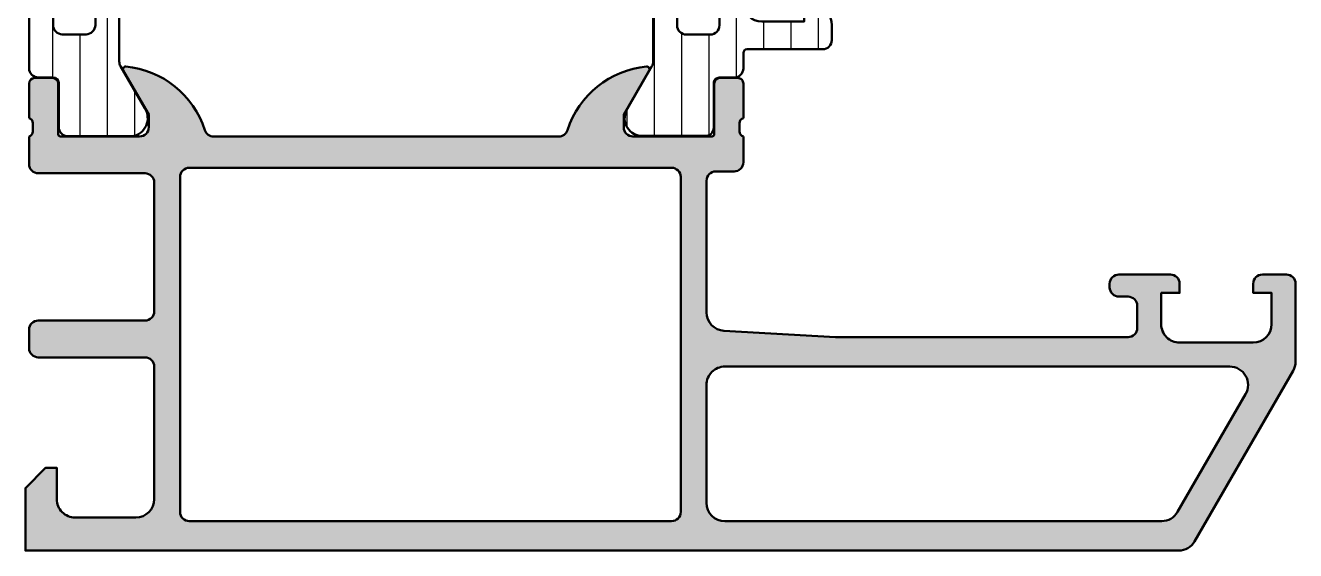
# Model space of a CAD drawing. Extents: x 0 to 69, y 0 to 85.
# Drawn here: x 0 to 69, y 0 to 28.5 of the extents above; entities that cross this region are included whole.
import ezdxf

# ---------------------------------------------------------------- set-up
doc = ezdxf.new("R2010")
doc.units = 0
for name, color, linetype, lineweight in [('0S-Alu contour', 7, 'Continuous', 50), ('0S-Alu hatch', 252, 'Continuous', 25), ('0S-Plastic contour', 254, 'Continuous', 50), ('0S-Plastic hatch', 253, 'Continuous', 25)]:
    doc.layers.add(name, color=color, linetype=linetype, lineweight=lineweight)
pattern_1 = [(90, (0, 0), (-1.4859, 0), [])]

# ---------------------------------------------------------------- blocks, each defined once
blk = doc.blocks.new('356490__A5796E87_65F8_42C6_AF98_974C2AA80A75_')
at = {"layer": '0S-Alu hatch'}
h = blk.add_hatch(color=256, dxfattribs=at)
edge = h.paths.add_edge_path()
edge.add_line((0.6999849622084185, 20.50013130320044), (6.499999865729179, 20.49999952316285))
edge.add_ellipse((6.499999865729173, 19.99999952316282), major_axis=(-0.5000000000000214, 0), ratio=1, start_angle=180, end_angle=269.99999999999926, ccw=False)
edge.add_line((6.999999865729193, 19.99999952316283), (6.999999865729172, 13.00001219787403))
edge.add_ellipse((6.499999865729087, 13.00001219787397), major_axis=(-0.5000000000000853, 0), ratio=1, start_angle=90.00000000000648, end_angle=180, ccw=False)
edge.add_line((6.499999865729144, 12.50001219787388), (0.6999961060548401, 12.50001219787389))
edge.add_arc((0.6999991807261666, 12.00000915300512), 0.5000030448782185, 90.0003523292352, 179.9996510864112)
edge.add_line((0.1999961358572193, 12.00001219786912), (0.1999961358572477, 10.99999952697555))
edge.add_arc((0.6999991807262518, 11.00000257184427), 0.5000030448782818, 180.0003489156779, 269.9996476707615)
edge.add_line((0.6999961060548969, 10.49999952697544), (6.499999916079168, 10.49999952697555))
edge.add_ellipse((6.500003555435763, 10.00000316633222), major_axis=(-0.4999963606565713, 0), ratio=1, start_angle=179.9995829571355, end_angle=270.00041704258155, ccw=False)
edge.add_line((6.99999991607909, 9.999999526973165), (6.999999916079119, 2.800003055570489))
edge.add_ellipse((5.999980092931274, 2.800022878718231), major_axis=(-1.000019823344319, 0), ratio=1, start_angle=90.00113576019368, end_angle=179.9988642393878, ccw=False)
edge.add_line((5.999999916079119, 1.800003055570385), (2.700012123110383, 1.800003055570272))
edge.add_ellipse((2.699981107679416, 2.799971920933705), major_axis=(-0.9999688658444273, 0), ratio=1, start_angle=-0.0017839387354001701, end_angle=90.00177710862317, ccw=False)
edge.add_line((1.700012242319687, 2.800003055568896), (1.700012242319687, 4.500000003812487))
edge.add_line((1.700012242319687, 4.500000003812487), (1.100006138804062, 4.500000003812714))
edge.add_line((1.100006138804062, 4.500000003812714), (0, 3.400001529691381))
edge.add_line((0, 3.400001529691381), (0, 0))
edge.add_line((0, 0), (62.64914939371593, 2.274e-13))
edge.add_arc((62.64914939371593, 1.000000000000222), 0.9999999999999946, 270, 329.9999999999999)
edge.add_line((63.51517479750037, 0.5000000000002239), (68.86602760830593, 9.767948932138262))
edge.add_arc((68.00000220452146, 10.26794893213827), 1.000000000000014, 329.9999999999997, 360.0000316702843)
edge.add_line((69.00000220452134, 10.26794948488901), (68.9999998657292, 14.50000000000011))
edge.add_arc((68.49994991451332, 14.49995004878412), 0.500049953710744, 0.0057234159238532, 89.99427658410028)
edge.add_line((68.4999998657292, 14.99999999999999), (67.1999510376042, 15))
edge.add_arc((67.20000098882012, 14.49995004878407), 0.5000499537108027, 90.00572341590625, 179.9942765840761)
edge.add_line((66.6999510376042, 14.50000000000015), (66.6999510376042, 14))
edge.add_line((66.6999510376042, 14), (67.6999510376042, 14.00000000000011))
edge.add_line((67.6999510376042, 14.00000000000011), (67.70001016541181, 12.30000305175792))
edge.add_ellipse((66.69996698691217, 12.30004623025746), major_axis=(-1.000043179431789, 0), ratio=1, start_angle=90.00247383897602, end_angle=179.9975261609891, ccw=False)
edge.add_line((66.7000101654118, 11.30000305175781), (62.69997964783346, 11.30000305175781))
edge.add_ellipse((62.699962915704, 12.29995580302629), major_axis=(-0.9999527514084658, 0), ratio=1, start_angle=-0.0027072808267121218, end_angle=90.00095872569841, ccw=False)
edge.add_line((61.70001016541181, 12.30000305175793), (61.70001016541181, 14))
edge.add_line((61.70001016541181, 14), (62.70001016541181, 14))
edge.add_line((62.70001016541181, 14), (62.70001016541181, 14.49999999999988))
edge.add_arc((62.19996142963781, 14.499951264226), 0.500048738148942, 0.0055841639549441, 89.99441583599162)
edge.add_line((62.20001016541181, 15), (59.39999185486493, 15))
edge.add_arc((59.39997805488023, 14.50001379998469), 0.499986200205745, 89.99841859459237, 180.0015814054484)
edge.add_line((58.89999185486494, 14.49999999999964), (58.89999185486493, 14.30000305175781))
edge.add_arc((59.3999789732887, 14.29999017018158), 0.4999871185897124, 179.9985238419079, 270.0014761579325)
edge.add_line((59.39999185486493, 13.80000305175781), (59.89999185486492, 13.80000305175781))
edge.add_ellipse((59.89998911399723, 13.30000031089011), major_axis=(-0.5000027408752105, 0), ratio=1, start_angle=180.0003140784808, end_angle=269.9996859214197, ccw=False)
edge.add_line((60.39999185486493, 13.30000305175693), (60.39999185486493, 12.09999847412098))
edge.add_ellipse((59.8999954942216, 12.09999483476443), major_axis=(-0.4999963606565819, 0), ratio=1, start_angle=89.99958295741061, end_angle=180.0004170428646, ccw=False)
edge.add_line((59.89999185486493, 11.59999847412109), (43.99999795837966, 11.59999847412109))
edge.add_line((43.99999795837966, 11.59999847412109), (37.94296251221358, 11.94611358642578))
edge.add_ellipse((37.99999053731664, 12.94447682080079), major_axis=(-0.999990671655933, 0), ratio=1, start_angle=-0.0006706298242988851, end_angle=86.7307306479899, ccw=False)
edge.add_line((36.9999998657292, 12.9444885253901), (36.99999986572919, 20.09999799728394))
edge.add_ellipse((37.4999998657292, 20.09999799728394), major_axis=(-0.5, 0), ratio=1, start_angle=270, end_angle=360, ccw=False)
edge.add_line((37.4999998657292, 20.59999799728394), (38.4999998657292, 20.59999799728394))
edge.add_arc((38.4999998657292, 21.09999799728393), 0.4999999999999894, 270, 360)
edge.add_line((38.99999986572918, 21.09999799728393), (38.9999998657292, 22.50012490522081))
edge.add_ellipse((39.07883631227225, 22.76764549721393), major_axis=(-0.2788950563274384, 0), ratio=1, start_angle=-1.16458937409908, end_angle=73.58012358050507, ccw=False)
edge.add_line((38.7999988657292, 22.77331390521231), (38.79999886572919, 23.22690790521231))
edge.add_ellipse((39.07886696137237, 23.23256856468935), major_axis=(-0.2789255417371644, 0), ratio=1, start_angle=-73.57540544464439, end_angle=1.162870072882697, ccw=False)
edge.add_line((38.9999998657292, 23.50011190521231), (38.9999998657292, 25.38012290522083))
edge.add_arc((38.6999998657292, 25.38012290522082), 0.3000000000000043, 0, 90.00000000000136)
edge.add_line((38.69999986572919, 25.68012290522082), (37.72002554668642, 25.68012290522082))
edge.add_arc((37.72002554668642, 25.38012290522082), 0.2999999999999936, 90, 180)
edge.add_line((37.42002554668642, 25.38012290522082), (37.42002554668641, 22.62012490522084))
edge.add_ellipse((37.30002554668641, 22.62012490522082), major_axis=(-0.1200000000000045, 0), ratio=1, start_angle=89.9999999999967, end_angle=180, ccw=False)
edge.add_line((37.3000255466864, 22.50012490522082), (33.00004854625478, 22.5000049503731))
edge.add_ellipse((33.00004854625477, 23.0000049503731), major_axis=(-0.5000000000000036, 0), ratio=1, start_angle=0, end_angle=90.0000000000008, ccw=False)
edge.add_line((32.50004854625478, 23.0000049503731), (32.50004854625478, 23.70000495037309))
edge.add_line((32.50004854625478, 23.70000495037309), (33.88154400387716, 26.09282527340067))
edge.add_arc((33.76192876160651, 26.1618851657248), 0.1381197846482939, 330.0000000000026, 457.7024374940992)
edge.add_arc((34.20954714959032, 21.32053393092116), 4.999999999999584, 95.34922800961915, 162.2216930422853)
edge.add_ellipse((28.97236959178411, 22.99982068339402), major_axis=(-0.4998211579127223, 0), ratio=1, start_angle=89.99918598599851, end_angle=162.221693042292, ccw=False)
edge.add_line((28.97236249071272, 22.49999952553174), (10.22784132166344, 22.49987529015582))
edge.add_ellipse((10.22783421805114, 22.9998752901057), major_axis=(-0.5000000000003326, 0), ratio=1, start_angle=17.778306957716723, end_angle=90.00081401400791, ccw=False)
edge.add_arc((4.99048635874945, 21.32053393092107), 4.999999999999669, 17.778306957714, 84.65077199038053)
edge.add_arc((5.438104746733316, 26.16188516572479), 0.1381197846482956, 82.29756250590712, 209.9999999999984)
edge.add_line((5.318489504462654, 26.09282527340064), (6.699984962085046, 23.70000495037309))
edge.add_line((6.699984962085046, 23.70000495037309), (6.699984962085054, 23.00000495037308))
edge.add_ellipse((6.199984962085074, 23.00000495037308), major_axis=(-0.4999999999999796, 0), ratio=1, start_angle=90.00000000000091, end_angle=180, ccw=False)
edge.add_line((6.199984962085082, 22.5000049503731), (1.899956236269076, 22.50000079128429))
edge.add_ellipse((1.899956236269092, 22.62000079128428), major_axis=(-0.1199999999999939, 0), ratio=1, start_angle=0, end_angle=89.99999999999233, ccw=False)
edge.add_line((1.7799562362691, 22.62000079128428), (1.779956236269086, 25.37999879128428))
edge.add_arc((1.479956236269089, 25.37999879128428), 0.3000000000000007, 0, 90)
edge.add_line((1.479956236269089, 25.67999879128428), (0.499981917226279, 25.67999879128429))
edge.add_arc((0.499981917226279, 25.37999879128428), 0.2999999999999971, 90, 180)
edge.add_line((0.1999819172262818, 25.37999879128428), (0.199981917226296, 23.49998779127576))
edge.add_ellipse((0.1211148215831238, 23.23244445075284), major_axis=(-0.2789255417371384, 0), ratio=1, start_angle=178.8371299271098, end_angle=253.5754054446437, ccw=False)
edge.add_line((0.3999829172262821, 23.22678379127576), (0.3999829172263105, 22.7731897912758))
edge.add_ellipse((0.1211497157652241, 22.76752146957452), major_axis=(-0.2788908103684093, 0), ratio=1, start_angle=106.4198764194899, end_angle=181.1645893740945, ccw=False)
edge.add_line((0.1999849620850398, 22.5000049503731), (0.1999849620849971, 21.00013130332392))
edge.add_arc((0.6999849622084469, 21.00013130332388), 0.5000000001234426, 180, 269.9999999999968)
edge = h.paths.add_edge_path()
edge.add_ellipse((8.900005194696512, 20.29999768754676), major_axis=(-0.499997127376445, 0), ratio=1, start_angle=-90.00032918124731, end_angle=0.0003291815056059022, ccw=False)
edge.add_line((8.900008067328306, 20.79999481491495), (35.10000596924481, 20.79999481491495))
edge.add_ellipse((35.10000884187662, 20.29999768754676), major_axis=(-0.4999971273764486, 0), ratio=1, start_angle=179.9996708184945, end_angle=270.0003291812489, ccw=False)
edge.add_line((35.60000596924482, 20.2999948149127), (35.60000596924482, 2.100000000002285))
edge.add_ellipse((35.10000884187661, 2.099997127368233), major_axis=(-0.4999971273764632, 0), ratio=1, start_angle=89.99967081875269, end_angle=180.0003291815056, ccw=False)
edge.add_line((35.10000596924481, 1.600000000000022), (8.900008067328306, 1.60000000000002))
edge.add_ellipse((8.900005194696519, 2.099997127368223), major_axis=(-0.4999971273764557, 0), ratio=1, start_angle=-0.0003291815056059022, end_angle=90.00032918124651, ccw=False)
edge.add_line((8.400008067328315, 2.100000000002274), (8.400008067328319, 20.29999481491271))
edge = h.paths.add_edge_path()
edge.add_ellipse((37.99948565056809, 9.00051421134851), major_axis=(-0.9994859171155148, 0), ratio=1, start_angle=-90.02947751367822, end_angle=0.02947751368117224, ccw=False)
edge.add_line((37.99999986572919, 9.999999996187398), (65.42043068362476, 9.999999996187398))
edge.add_ellipse((65.42043068362474, 8.999999996187398), major_axis=(-1.000000000000002, 0), ratio=1, start_angle=150.0000000000004, end_angle=269.9999999999992, ccw=False)
edge.add_line((66.28645608740919, 8.499999996187398), (62.59141436679696, 2.100000000000219))
edge.add_ellipse((61.72538896301253, 2.600000000000218), major_axis=(-0.9999999999999964, 0), ratio=1, start_angle=90, end_angle=150, ccw=False)
edge.add_line((61.72538896301253, 1.600000000000221), (37.99999986572919, 1.600000000000108))
edge.add_ellipse((37.99999986572919, 2.600000000000101), major_axis=(-0.9999999999999928, 0), ratio=1, start_angle=0, end_angle=90, ccw=False)
edge.add_line((36.99999986572919, 2.600000000000101), (36.99999986572919, 8.999999996187348))
at = {"layer": '0S-Alu contour', "color": 7}
for points in [[(1.479956236269089, 25.67999879128428), (0.499981917226279, 25.67999879128429)], [(5.318489504462654, 26.09282527340064), (6.699984962085046, 23.70000495037309), (6.699984962085054, 23.00000495037308)], [(32.50004854625478, 23.0000049503731), (32.50004854625478, 23.70000495037309), (33.88154400387716, 26.09282527340067)], [(38.69999986572919, 25.68012290522082), (37.72002554668642, 25.68012290522082)], [(0.1999819172262818, 25.37999879128428), (0.199981917226296, 23.49998779127576)], [(1.7799562362691, 22.62000079128428), (1.779956236269086, 25.37999879128428)], [(37.42002554668642, 25.38012290522082), (37.42002554668641, 22.62012490522084)], [(38.9999998657292, 23.50011190521231), (38.9999998657292, 25.38012290522083)], [(0.3999829172262821, 23.22678379127576), (0.3999829172263105, 22.7731897912758)], [(38.7999988657292, 22.77331390521231), (38.79999886572919, 23.22690790521231)], [(0.1999849620850398, 22.5000049503731), (0.1999849620849971, 21.00013130332392)], [(6.199984962085082, 22.5000049503731), (1.899956236269076, 22.50000079128429)], [(28.97236249071272, 22.49999952553174), (10.22784132166344, 22.49987529015582)], [(37.3000255466864, 22.50012490522082), (33.00004854625478, 22.5000049503731)], [(38.99999986572918, 21.09999799728393), (38.9999998657292, 22.50012490522081)], [(8.900008067328306, 20.79999481491495), (35.10000596924481, 20.79999481491495)], [(0.6999849622084185, 20.50013130320044), (6.499999865729179, 20.49999952316285)], [(8.400008067328315, 2.100000000002274), (8.400008067328319, 20.29999481491271)], [(35.60000596924482, 20.2999948149127), (35.60000596924482, 2.100000000002285)], [(36.9999998657292, 12.9444885253901), (36.99999986572919, 20.09999799728394)], [(37.4999998657292, 20.59999799728394), (38.4999998657292, 20.59999799728394)], [(6.999999865729193, 19.99999952316283), (6.999999865729172, 13.00001219787403)], [(58.89999185486494, 14.49999999999964), (58.89999185486493, 14.30000305175781)], [(62.20001016541181, 15), (59.39999185486493, 15)], [(61.70001016541181, 12.30000305175793), (61.70001016541181, 14), (62.70001016541181, 14), (62.70001016541181, 14.49999999999988)], [(66.6999510376042, 14.50000000000015), (66.6999510376042, 14), (67.6999510376042, 14.00000000000011), (67.70001016541181, 12.30000305175792)], [(68.4999998657292, 14.99999999999999), (67.1999510376042, 15)], [(69.00000220452134, 10.26794948488901), (68.9999998657292, 14.50000000000011)], [(59.39999185486493, 13.80000305175781), (59.89999185486492, 13.80000305175781)], [(60.39999185486493, 13.30000305175693), (60.39999185486493, 12.09999847412098)], [(6.499999865729144, 12.50001219787388), (0.6999961060548401, 12.50001219787389)], [(0.1999961358572193, 12.00001219786912), (0.1999961358572477, 10.99999952697555)], [(59.89999185486493, 11.59999847412109), (43.99999795837966, 11.59999847412109), (37.94296251221358, 11.94611358642578)], [(66.7000101654118, 11.30000305175781), (62.69997964783346, 11.30000305175781)], [(0.6999961060548969, 10.49999952697544), (6.499999916079168, 10.49999952697555)], [(6.99999991607909, 9.999999526973165), (6.999999916079119, 2.800003055570489)], [(37.99999986572919, 9.999999996187398), (65.42043068362476, 9.999999996187398)], [(63.51517479750037, 0.5000000000002239), (68.86602760830593, 9.767948932138262)], [(36.99999986572919, 2.600000000000101), (36.99999986572919, 8.999999996187348)], [(66.28645608740919, 8.499999996187398), (62.59141436679696, 2.100000000000219)], [(1.700012242319687, 2.800003055568896), (1.700012242319687, 4.500000003812487), (1.100006138804062, 4.500000003812714), (0, 3.400001529691381), (0, 0), (62.64914939371593, 2.274e-13)], [(5.999999916079119, 1.800003055570385), (2.700012123110383, 1.800003055570272)], [(35.10000596924481, 1.600000000000022), (8.900008067328306, 1.60000000000002)], [(61.72538896301253, 1.600000000000221), (37.99999986572919, 1.600000000000108)]]:
    blk.add_lwpolyline(points, dxfattribs=at)
for centre, radius, start, end in [((5.438104746733316, 26.16188516572479), 0.1381197846482956, 82.29756250590712, 209.9999999999984), ((4.99048635874945, 21.32053393092107), 4.999999999999669, 17.778306957714, 84.65077199038053), ((34.20954714959032, 21.32053393092116), 4.999999999999584, 95.34922800961915, 162.2216930422853), ((33.76192876160651, 26.1618851657248), 0.1381197846482939, 330.0000000000026, 97.7024374940993), ((0.499981917226279, 25.37999879128428), 0.2999999999999971, 90, 180), ((1.479956236269089, 25.37999879128428), 0.3000000000000007, 0, 90), ((37.72002554668642, 25.38012290522082), 0.2999999999999936, 90, 180), ((38.6999998657292, 25.38012290522082), 0.3000000000000043, 0, 90.00000000000136), ((0.6999849622084469, 21.00013130332388), 0.5000000001234426, 180, 269.9999999999968), ((38.4999998657292, 21.09999799728393), 0.4999999999999894, 270, 0), ((59.39997805488023, 14.50001379998469), 0.499986200205745, 89.99841859459237, 180.0015814054484), ((62.19996142963781, 14.499951264226), 0.500048738148942, 0.0055841639549441, 89.99441583599162), ((67.20000098882012, 14.49995004878407), 0.5000499537108027, 90.00572341590625, 179.9942765840761), ((68.49994991451332, 14.49995004878412), 0.500049953710744, 0.0057234159238532, 89.99427658410028), ((59.3999789732887, 14.29999017018158), 0.4999871185897124, 179.9985238419079, 270.0014761579325), ((0.6999991807261666, 12.00000915300512), 0.5000030448782185, 90.0003523292352, 179.9996510864112), ((0.6999991807262518, 11.00000257184427), 0.5000030448782818, 180.0003489156779, 269.9996476707615), ((68.00000220452146, 10.26794893213827), 1.000000000000014, 329.9999999999997, 3.16702843074e-05), ((62.64914939371593, 1.000000000000222), 0.9999999999999946, 270, 329.9999999999999)]:
    blk.add_arc(centre, radius, start, end, dxfattribs=at)
at = {"layer": '0S-Alu contour', "color": 7, "extrusion": (0, 0, -1)}
for centre, radius, start, end in [((-0.1211148215831238, 23.23244445075284), 0.2789255417371384, 106.4245945553563, 181.1628700728903), ((-39.07886696137237, 23.23256856468935), 0.2789255417371644, 358.8371299271173, 73.57540544464437), ((-0.1211497157652241, 22.76752146957452), 0.2788908103684093, 178.8354106259055, 253.5801235805101), ((-6.199984962085074, 23.00000495037308), 0.4999999999999796, 180, 269.9999999999991), ((-10.22783421805114, 22.9998752901057), 0.5000000000003326, 269.9991859859921, 342.2216930422833), ((-28.97236959178411, 22.99982068339402), 0.4998211579127224, 197.7783069577081, 270.0008140140016), ((-33.00004854625477, 23.0000049503731), 0.5000000000000036, 269.9999999999992, 0), ((-39.07883631227225, 22.76764549721393), 0.2788950563274384, 286.4198764194949, 1.164589374099114), ((-1.899956236269092, 22.62000079128428), 0.1199999999999939, 270.0000000000077, 0), ((-37.30002554668641, 22.62012490522082), 0.1200000000000045, 180, 270.0000000000033), ((-8.900005194696512, 20.29999768754676), 0.499997127376445, 359.9996708184944, 90.0003291812473), ((-35.10000884187662, 20.29999768754676), 0.4999971273764486, 89.99967081875108, 180.0003291815056), ((-6.499999865729173, 19.99999952316282), 0.5000000000000214, 90.00000000000072, 180), ((-37.4999998657292, 20.09999799728394), 0.5, 0, 90), ((-59.89998911399723, 13.30000031089011), 0.5000027408752105, 90.00031407858029, 179.9996859215192), ((-6.499999865729087, 13.00001219787397), 0.5000000000000853, 180, 269.9999999999935), ((-37.99999053731664, 12.94447682080079), 0.9999906716559332, 273.2692693520101, 0.000670629824406), ((-59.8999954942216, 12.09999483476443), 0.4999963606565819, 179.9995829571354, 270.0004170425894), ((-62.699962915704, 12.29995580302629), 0.9999527514084658, 269.9990412743016, 0.0027072808266599), ((-66.69996698691217, 12.30004623025746), 1.000043179431789, 180.002473839011, 269.997526161024), ((-6.500003555435763, 10.00000316633222), 0.4999963606565713, 89.99958295741844, 180.0004170428646), ((-37.99948565056809, 9.00051421134851), 0.9994859171155148, 359.9705224863188, 90.02947751367832), ((-65.42043068362474, 8.999999996187398), 1.000000000000002, 90.00000000000081, 209.9999999999996), ((-2.699981107679416, 2.799971920933705), 0.9999688658444273, 269.9982228913768, 0.0017839387354142), ((-5.999980092931274, 2.800022878718231), 1.000019823344319, 180.0011357606123, 269.9988642398063), ((-8.900005194696519, 2.099997127368223), 0.4999971273764557, 269.9996708187535, 0.0003291815055843), ((-35.10000884187661, 2.099997127368233), 0.4999971273764632, 179.9996708184944, 270.0003291812473), ((-37.99999986572919, 2.600000000000101), 0.9999999999999928, 270, 0), ((-61.72538896301253, 2.600000000000218), 0.9999999999999964, 210, 270)]:
    blk.add_arc(centre, radius, start, end, dxfattribs=at)
blk = doc.blocks.new('284037__24F5A1D6_8174_45A6_9CFF_9E53CBB742D5___434CB0BC_C816_498B_9BA3_86CCC4094398_')
at = {"layer": '0S-Plastic hatch'}
h = blk.add_hatch(dxfattribs=at)
h.set_pattern_fill('ANSI31', color=256, scale=0.4680000000000001, angle=45, style=0)
h.set_pattern_definition(pattern_1)
edge = h.paths.add_edge_path()
edge.add_line((38.9999998657292, 61.28262339778483), (39.00002278728719, 35.44125658823265))
edge.add_arc((39.20416165290923, 35.44537538707201), 0.2041804127758795, 181.1558689438178, 269.5149389342805)
edge.add_line((39.20243310001396, 35.24120229122875), (43.30243310000223, 35.24120229122875))
edge.add_ellipse((43.30243310000223, 34.7412022912288), major_axis=(-0.4999999999999574, 0), ratio=1, start_angle=180, end_angle=269.9999999999992, ccw=False)
edge.add_line((43.80243310000219, 34.74120229122881), (43.80243310000218, 33.91045306784114))
edge.add_ellipse((42.80243310000211, 33.91045306784118), major_axis=(-1.000000000000071, 0), ratio=1, start_angle=105.00000000108241, end_angle=180, ccw=False)
edge.add_line((43.0612521451229, 32.94452724155693), (42.30243310000224, 32.74120229122875))
edge.add_line((42.30243310000224, 32.74120229122875), (42.30243310000225, 33.74120229122875))
edge.add_line((42.30243310000225, 33.74120229122875), (40.00243310001383, 33.74120229122875))
edge.add_arc((40.00414213385491, 32.73707631855116), 1.004127427074073, 90.09751797508503, 179.770140321516)
edge.add_line((39.0000227872872, 32.74110467439828), (39.0000227872872, 29.74122632025462))
edge.add_arc((40.0041423457351, 29.74532877543039), 1.004127938958019, 180.2340877213157, 269.9024699846797)
edge.add_line((40.0024331000139, 28.74120229122875), (42.30243310000224, 28.74120229122875))
edge.add_line((42.30243310000224, 28.74120229122875), (42.30243310000235, 29.74120229122869))
edge.add_line((42.30243310000235, 29.74120229122869), (43.06125214512292, 29.53787734087045))
edge.add_ellipse((42.8024331000023, 28.57195151458677), major_axis=(-0.9999999999994791, 0), ratio=1, start_angle=180, end_angle=254.9999999989186, ccw=False)
edge.add_line((43.80243310000178, 28.57195151458678), (43.80243310000224, 27.74120229122875))
edge.add_ellipse((43.30243310000223, 27.74120229122876), major_axis=(-0.5000000000000071, 0), ratio=1, start_angle=90.0000000000008, end_angle=180, ccw=False)
edge.add_line((43.30243310000223, 27.24120229122875), (39.20243310001387, 27.24120229122875))
edge.add_arc((39.20243310001388, 27.04120229122876), 0.1999999999999869, 90.00000000000205, 180)
edge.add_line((39.00243310001389, 27.04120229122876), (39.00111255502395, 26.20013004610088))
edge.add_ellipse((38.50111523435816, 26.20010925689818), major_axis=(-0.4999973210979774, 0), ratio=1, start_angle=90.00176831586089, end_angle=180.0023822800019, ccw=False)
edge.add_line((38.50113066574247, 25.70011193603833), (37.69079933292757, 25.70008330962012))
edge.add_arc((37.69081019916189, 25.40008330981692), 0.2999999999999955, 90.00207529788617, 180.0020752978985)
edge.add_line((37.39081019935869, 25.40007244358254), (37.39122907957148, 23.0000740742441))
edge.add_ellipse((36.9439613230269, 22.97821498089799), major_axis=(-0.4478015922329131, 0), ratio=1, start_angle=83.23978063594592, end_angle=182.7979617267297, ccw=False)
edge.add_line((36.89124857317623, 22.53352673953163), (33.41470707737038, 22.53150295252448))
edge.add_ellipse((33.5188338202477, 23.49248077827761), major_axis=(-0.9666026899256308, 0), ratio=1, start_angle=-33.8114684481896, end_angle=83.81584338448948, ccw=False)
edge.add_line((32.71570964362581, 24.03035838247479), (34.03409664141286, 26.31406298372989))
edge.add_arc((33.6010748697722, 26.56404727380666), 0.5000000000000067, 330.0020786985388, 360.0020153930485)
edge.add_line((34.10107486946288, 26.56406486142886), (34.0999885570318, 60.91833361702788))
edge.add_arc((33.59998855737895, 60.91831498386867), 0.5000000000000502, 0.0021352027151592, 30.00207189722995)
edge.add_line((34.03299221863099, 61.16833064206307), (32.71443978917459, 63.45193973131245))
edge.add_ellipse((33.55567285539484, 63.99260512706297), major_axis=(-0.9999960709244856, 0), ratio=1, start_angle=-81.81631665021428, end_angle=32.729091397726506, ccw=False)
edge.add_line((33.41332635451306, 64.98241804653368), (36.88986785031889, 64.98254469399777))
edge.add_ellipse((36.88988860018879, 64.48254871698273), major_axis=(-0.4999959774455932, 0), ratio=1, start_angle=180.0017728167249, end_angle=270.00237777907205, ccw=False)
edge.add_line((37.38988457739504, 64.4825641876027), (37.38963955681422, 62.08256579421702))
edge.add_arc((37.68963955661742, 62.08257666045134), 0.2999999999999975, 180.0020752978985, 270.0020752978848)
edge.add_line((37.68965042285174, 61.78257666064813), (38.49998175566666, 61.78260528706633))
edge.add_ellipse((38.50000254486934, 61.28260796640053), major_axis=(-0.4999973210979845, 0), ratio=1, start_angle=180.0017683158931, end_angle=270.0023822799104, ccw=False)
edge = h.paths.add_edge_path()
edge.add_line((37.70055116715552, 50.09119604587006), (37.70055116715552, 58.94118994235433))
edge.add_arc((37.20055116506788, 58.94118994053621), 0.5000000020876283, 0, 90.00189910261706)
edge.add_line((37.20053459227107, 59.44118994234918), (35.90054048600316, 59.44118994234918))
edge.add_arc((35.90053684664654, 58.94119358170581), 0.4999963606566095, 89.99958295741548, 180.0004170428646)
edge.add_line((35.40054048600318, 58.94118994234675), (35.40054048600318, 50.09119604586488))
edge.add_arc((35.90053684664643, 50.09119240650811), 0.4999963606565056, 179.9995829571354, 270.0004170425959)
edge.add_line((35.90054048600315, 49.59119604586486), (37.2005345923159, 49.59119604586486))
edge.add_arc((37.20055116499822, 50.09119604774753), 0.5000000021573054, 269.9981009105036, 360)
edge = h.paths.add_edge_path()
edge.add_line((35.40054048599279, 48.09119604656851), (35.40054048599279, 39.39118994305284))
edge.add_arc((35.90054048599279, 39.39118994304763), 0.4999999999999938, 180, 269.9999999999992)
edge.add_line((35.90054048599278, 38.89118994304764), (37.20055116714514, 38.89118994304764))
edge.add_arc((37.20055116714514, 39.39118994304764), 0.4999999999999982, 270, 360)
edge.add_line((37.70055116714514, 39.39118994304764), (37.70055116714515, 48.09119604656853))
edge.add_arc((37.20055116714514, 48.09119604656332), 0.5000000000000053, 0, 90.00000000119446)
edge.add_line((37.20055116713472, 48.59119604656332), (35.9005404859824, 48.59119604656331))
edge.add_arc((35.9005404859928, 48.09119604656331), 0.5000000000000134, 90.00000000119202, 180)
edge = h.paths.add_edge_path()
edge.add_line((37.70055116714513, 28.54118078777944), (37.70055116714513, 37.39118994305278))
edge.add_arc((37.20055116505751, 37.39118994123468), 0.5000000020876203, 0, 90.00189910261543)
edge.add_line((37.20053459226071, 37.89118994304764), (35.9005404859928, 37.89118994304764))
edge.add_arc((35.90053684663612, 37.39119358240432), 0.4999963606565686, 89.99958295740896, 180.0004170428646)
edge.add_line((35.40054048599279, 37.39118994304525), (35.40054048599279, 28.54121130535757))
edge.add_arc((35.90055574478185, 28.54121130535237), 0.500015258789055, 180, 270.0000000000008)
edge.add_line((35.90055574478185, 28.04119604656332), (37.20056642593421, 28.04119604656332))
edge.add_arc((37.20056642593421, 28.54118078777425), 0.4999847412109292, 270, 360)
at = {"layer": '0S-Alu contour', "color": 7}
for points in [[(37.20053459227107, 59.44118994234918), (35.90054048600316, 59.44118994234918)], [(35.40054048600318, 58.94118994234675), (35.40054048600318, 50.09119604586488)], [(37.70055116715552, 50.09119604587006), (37.70055116715552, 58.94118994235433)], [(35.90054048600315, 49.59119604586486), (37.2005345923159, 49.59119604586486)], [(37.20055116713472, 48.59119604656332), (35.9005404859824, 48.59119604656331)], [(35.40054048599279, 48.09119604656851), (35.40054048599279, 39.39118994305284)], [(37.70055116714514, 39.39118994304764), (37.70055116714515, 48.09119604656853)], [(35.90054048599278, 38.89118994304764), (37.20055116714514, 38.89118994304764)], [(35.40054048599279, 37.39118994304525), (35.40054048599279, 28.54121130535757)], [(37.20053459226071, 37.89118994304764), (35.9005404859928, 37.89118994304764)], [(37.70055116714513, 28.54118078777944), (37.70055116714513, 37.39118994305278)], [(35.90055574478185, 28.04119604656332), (37.20056642593421, 28.04119604656332)]]:
    blk.add_lwpolyline(points, dxfattribs=at)
for centre, radius, start, end in [((35.90053684664654, 58.94119358170581), 0.4999963606566095, 89.99958295741548, 180.0004170428646), ((37.20055116506788, 58.94118994053621), 0.5000000020876283, 0, 90.00189910261706), ((35.90053684664643, 50.09119240650811), 0.4999963606565056, 179.9995829571354, 270.0004170425959), ((37.20055116499822, 50.09119604774753), 0.5000000021573054, 269.9981009105036, 0), ((35.9005404859928, 48.09119604656331), 0.5000000000000134, 90.00000000119202, 180), ((37.20055116714514, 48.09119604656332), 0.5000000000000053, 0, 90.00000000119446), ((35.90054048599279, 39.39118994304763), 0.4999999999999938, 180, 269.9999999999992), ((37.20055116714514, 39.39118994304764), 0.4999999999999982, 270, 0), ((35.90053684663612, 37.39119358240432), 0.4999963606565686, 89.99958295740896, 180.0004170428646), ((37.20055116505751, 37.39118994123468), 0.5000000020876203, 0, 90.00189910261543), ((35.90055574478185, 28.54121130535237), 0.500015258789055, 180, 270.0000000000008), ((37.20056642593421, 28.54118078777425), 0.4999847412109292, 270, 0)]:
    blk.add_arc(centre, radius, start, end, dxfattribs=at)
at = {"layer": '0S-Plastic contour', "color": 7}
for points in [[(33.41332635451306, 64.98241804653368), (36.88986785031889, 64.98254469399777)], [(37.38988457739504, 64.4825641876027), (37.38963955681422, 62.08256579421702)], [(34.03299221863099, 61.16833064206307), (32.71443978917459, 63.45193973131245)], [(37.68965042285174, 61.78257666064813), (38.49998175566666, 61.78260528706633)], [(34.10107486946288, 26.56406486142886), (34.0999885570318, 60.91833361702788)], [(38.9999998657292, 61.28262339778483), (39.00002278728719, 35.44125658823265)], [(39.20243310001396, 35.24120229122875), (43.30243310000223, 35.24120229122875)], [(43.80243310000219, 34.74120229122881), (43.80243310000218, 33.91045306784114)], [(43.0612521451229, 32.94452724155693), (42.30243310000224, 32.74120229122875), (42.30243310000225, 33.74120229122875), (40.00243310001383, 33.74120229122875)], [(39.0000227872872, 32.74110467439828), (39.0000227872872, 29.74122632025462)], [(40.0024331000139, 28.74120229122875), (42.30243310000224, 28.74120229122875), (42.30243310000235, 29.74120229122869), (43.06125214512292, 29.53787734087045)], [(43.80243310000178, 28.57195151458678), (43.80243310000224, 27.74120229122875)], [(39.00243310001389, 27.04120229122876), (39.00111255502395, 26.20013004610088)], [(43.30243310000223, 27.24120229122875), (39.20243310001387, 27.24120229122875)], [(32.71570964362581, 24.03035838247479), (34.03409664141286, 26.31406298372989)], [(38.50113066574247, 25.70011193603833), (37.69079933292757, 25.70008330962012)], [(37.39081019935869, 25.40007244358254), (37.39122907957148, 23.0000740742441)], [(36.89124857317623, 22.53352673953163), (33.41470707737038, 22.53150295252448)]]:
    blk.add_lwpolyline(points, dxfattribs=at)
at = {"layer": '0S-Plastic contour', "color": 7, "extrusion": (0, 0, -1)}
for centre, radius, start, end in [((-33.55567285539484, 63.99260512706297), 0.9999960709244856, 327.2709086022735, 81.81631665021432), ((-36.88988860018879, 64.48254871698273), 0.4999959774455932, 89.99762222092792, 179.9982271832751), ((-38.50000254486934, 61.28260796640053), 0.4999973210979846, 89.9976177200896, 179.9982316841069), ((-43.30243310000223, 34.7412022912288), 0.4999999999999574, 90.00000000000081, 180), ((-42.80243310000211, 33.91045306784118), 1.000000000000071, 180, 254.9999999989176), ((-42.8024331000023, 28.57195151458677), 0.9999999999994791, 105.0000000010814, 180), ((-43.30243310000223, 27.74120229122876), 0.5000000000000071, 180, 269.9999999999992), ((-38.50111523435816, 26.20010925689818), 0.4999973210979775, 179.9976177199981, 269.9982316841391), ((-33.5188338202477, 23.49248077827761), 0.9666026899256308, 276.1841566155105, 33.81146844818959), ((-36.9439613230269, 22.97821498089799), 0.4478015922329132, 177.2020382732703, 276.7602193640541)]:
    blk.add_arc(centre, radius, start, end, dxfattribs=at)
at = {"layer": '0S-Plastic contour', "color": 7}
for centre, radius, start, end in [((37.68963955661742, 62.08257666045134), 0.2999999999999975, 180.0020752978985, 270.0020752978848), ((33.59998855737895, 60.91831498386867), 0.5000000000000502, 0.0021352027151592, 30.00207189722995), ((39.20416165290923, 35.44537538707201), 0.2041804127758795, 181.1558689438178, 269.5149389342805), ((40.00414213385491, 32.73707631855116), 1.004127427074073, 90.09751797508503, 179.770140321516), ((40.0041423457351, 29.74532877543039), 1.004127938958019, 180.2340877213157, 269.9024699846797), ((39.20243310001388, 27.04120229122876), 0.1999999999999869, 90.00000000000205, 180), ((33.6010748697722, 26.56404727380666), 0.5000000000000067, 330.0020786985388, 0.0020153930485069), ((37.69081019916189, 25.40008330981692), 0.2999999999999955, 90.00207529788617, 180.0020752978985)]:
    blk.add_arc(centre, radius, start, end, dxfattribs=at)
blk = doc.blocks.new('284037__B84EF7B9_9BEF_47EB_BC72_EAAA7A16BD5A___B5BD91D9_8575_4AC1_A802_5F9442D34F22_')
at = {"layer": '0S-Plastic hatch'}
h = blk.add_hatch(dxfattribs=at)
h.set_pattern_fill('ANSI31', color=256, scale=0.4680000000000001, angle=45, style=0)
h.set_pattern_definition(pattern_1)
edge = h.paths.add_edge_path()
edge.add_line((0.1987382585268249, 61.29235627453795), (0.1998509478215715, 26.20986292285398))
edge.add_arc((0.699848268681425, 26.20987835423828), 0.4999973210979823, 180.001768315893, 270.0023822799114)
edge.add_line((0.6998690578841126, 25.70988103357249), (1.51020039069902, 25.70990965999069))
edge.add_ellipse((1.510211256933334, 25.40990966018748), major_axis=(-0.3000000000000005, 0), ratio=1, start_angle=180.0020752978986, end_angle=270.0020752978851, ccw=False)
edge.add_line((1.810211256736541, 25.40992052642187), (1.809966236155721, 23.00992213303632))
edge.add_arc((2.309962213361957, 23.00993760365607), 0.4999959774455781, 180.0017728167248, 270.0023777790721)
edge.add_line((2.309982963231861, 22.50994162664106), (5.786524459037702, 22.51006827410514))
edge.add_arc((5.644177958155927, 23.49988119357584), 0.99999607092448, 278.1836833497855, 392.7290913977264)
edge.add_line((6.485411024376176, 24.04054658932637), (5.166858594919771, 26.32415567857574))
edge.add_ellipse((5.599862256171818, 26.57417133677014), major_axis=(-0.5000000000000548, 0), ratio=1, start_angle=0.0021352027151237962, end_angle=30.002071897230223, ccw=False)
edge.add_line((5.099862256518958, 26.57415270361135), (5.098775944087888, 60.92842145921034))
edge.add_ellipse((5.598775943778618, 60.92843904683215), major_axis=(-0.5000000000000546, 0), ratio=1, start_angle=-29.997921301460906, end_angle=0.002015393048509395, ccw=False)
edge.add_line((5.165754172137914, 61.17842333690894), (6.484141169924958, 63.46212793816404))
edge.add_arc((5.64286893926617, 64.00273239225851), 0.999996070924482, 327.275059198047, 441.8204672459869)
edge.add_line((5.785143736180385, 64.99255562093494), (2.308602240374541, 64.99242897347085))
edge.add_arc((2.308617710994298, 64.49243299626463), 0.4999959774455675, 90.00177281669987, 180.0023777790715)
edge.add_line((1.808621733979292, 64.49241224639472), (1.80904061419209, 62.09241387705622))
edge.add_ellipse((1.50904061438889, 62.09240301082189), major_axis=(-0.2999999999999912, 0), ratio=1, start_angle=90.0020752978844, end_angle=180.0020752978986, ccw=False)
edge.add_line((1.5090514806232, 61.7924030110187), (0.6987201478082965, 61.79237438460049))
edge.add_arc((0.6987355791925999, 61.29237706374066), 0.4999973210979623, 90.00176831585983, 180.0023822800018)
edge = h.paths.add_edge_path()
edge.add_line((1.499299646405633, 50.10129637758604), (1.499299646405633, 58.95130553285937))
edge.add_ellipse((1.999284387616563, 58.95130553286457), major_axis=(-0.4999847412109306, 0), ratio=1, start_angle=269.9999999999992, end_angle=360, ccw=False)
edge.add_line((1.99928438761657, 59.4512902740755), (3.299295068768914, 59.4512902740755))
edge.add_ellipse((3.299295068768921, 58.95127501528644), major_axis=(-0.5000152587890554, 0), ratio=1, start_angle=180, end_angle=270.0000000000008, ccw=False)
edge.add_line((3.799310327557976, 58.95127501528644), (3.799310327557976, 50.10129637759357))
edge.add_ellipse((3.299313966914653, 50.10129273823451), major_axis=(-0.4999963606565682, 0), ratio=1, start_angle=89.99958295740907, end_angle=180.0004170428646, ccw=False)
edge.add_line((3.299310327557976, 49.60129637759118), (1.99931622129006, 49.60129637759118))
edge.add_ellipse((1.999299648493255, 50.10129637940415), major_axis=(-0.5000000020876216, 0), ratio=1, start_angle=0, end_angle=90.00189910261571, ccw=False)
edge = h.paths.add_edge_path()
edge.add_line((3.799310327557976, 48.10129637758599), (3.799310327557976, 39.40129027407031))
edge.add_ellipse((3.299310327557962, 39.40129027407552), major_axis=(-0.5000000000000142, 0), ratio=1, start_angle=90.000000001192, end_angle=180, ccw=False)
edge.add_line((3.299310327568365, 38.9012902740755), (1.999299646416035, 38.9012902740755))
edge.add_ellipse((1.999299646405619, 39.4012902740755), major_axis=(-0.5, 0), ratio=1, start_angle=0, end_angle=90.00000000119371, ccw=False)
edge.add_line((1.499299646405618, 39.4012902740755), (1.499299646405633, 48.10129637758598))
edge.add_ellipse((1.999299646405633, 48.10129637759118), major_axis=(-0.5, 0), ratio=1, start_angle=270, end_angle=360, ccw=False)
edge.add_line((1.999299646405633, 48.60129637759118), (3.299310327557991, 48.60129637759118))
edge.add_ellipse((3.299310327557987, 48.1012963775912), major_axis=(-0.4999999999999894, 0), ratio=1, start_angle=180, end_angle=269.9999999999996, ccw=False)
edge = h.paths.add_edge_path()
edge.add_line((3.799310327547588, 37.40129027477394), (3.799310327547588, 28.55129637828964))
edge.add_ellipse((3.299313966904212, 28.55129273893302), major_axis=(-0.4999963606566215, 0), ratio=1, start_angle=89.99958295741521, end_angle=180.0004170428646, ccw=False)
edge.add_line((3.299310327547588, 28.05129637828964), (1.999316221279686, 28.05129637828964))
edge.add_ellipse((1.999299648482865, 28.55129638010261), major_axis=(-0.5000000020876207, 0), ratio=1, start_angle=0, end_angle=90.00189910261747, ccw=False)
edge.add_line((1.499299646395244, 28.55129638010261), (1.499299646395245, 37.40129027476875))
edge.add_ellipse((1.999299648552551, 37.4012902728913), major_axis=(-0.5000000021573064, 0), ratio=1, start_angle=269.99810091050426, end_angle=360, ccw=False)
edge.add_line((1.999316221234865, 37.90129027477395), (3.299310327547603, 37.90129027477397))
edge.add_ellipse((3.299313966904323, 37.4012939141307), major_axis=(-0.4999963606565109, 0), ratio=1, start_angle=179.9995829571355, end_angle=270.0004170425959, ccw=False)
at = {"layer": '0S-Alu contour', "color": 7}
for points in [[(1.99928438761657, 59.4512902740755), (3.299295068768914, 59.4512902740755)], [(1.499299646405633, 50.10129637758604), (1.499299646405633, 58.95130553285937)], [(3.799310327557976, 58.95127501528644), (3.799310327557976, 50.10129637759357)], [(3.299310327557976, 49.60129637759118), (1.99931622129006, 49.60129637759118)], [(1.999299646405633, 48.60129637759118), (3.299310327557991, 48.60129637759118)], [(1.499299646405618, 39.4012902740755), (1.499299646405633, 48.10129637758598)], [(3.799310327557976, 48.10129637758599), (3.799310327557976, 39.40129027407031)], [(3.299310327568365, 38.9012902740755), (1.999299646416035, 38.9012902740755)], [(1.499299646395244, 28.55129638010261), (1.499299646395245, 37.40129027476875)], [(1.999316221234865, 37.90129027477395), (3.299310327547603, 37.90129027477397)], [(3.799310327547588, 37.40129027477394), (3.799310327547588, 28.55129637828964)], [(3.299310327547588, 28.05129637828964), (1.999316221279686, 28.05129637828964)]]:
    blk.add_lwpolyline(points, dxfattribs=at)
at = {"layer": '0S-Alu contour', "color": 7, "extrusion": (0, 0, -1)}
for centre, radius, start, end in [((-1.999284387616563, 58.95130553286457), 0.4999847412109306, 0, 90.00000000000078), ((-3.299295068768921, 58.95127501528644), 0.5000152587890554, 89.9999999999992, 180), ((-1.999299648493255, 50.10129637940415), 0.5000000020876216, 269.9981008973843, 0), ((-3.299313966914653, 50.10129273823451), 0.4999963606565682, 179.9995829571354, 270.000417042591), ((-1.999299646405633, 48.10129637759118), 0.5, 0, 90), ((-3.299310327557987, 48.1012963775912), 0.4999999999999894, 90.0000000000004, 180), ((-1.999299646405619, 39.4012902740755), 0.5, 269.9999999988063, 0), ((-3.299310327557962, 39.40129027407552), 0.5000000000000142, 180, 269.999999998808), ((-1.999299648552551, 37.4012902728913), 0.5000000021573064, 0, 90.00189908949572), ((-3.299313966904323, 37.4012939141307), 0.4999963606565109, 89.99958295740404, 180.0004170428646), ((-1.999299648482865, 28.55129638010261), 0.5000000020876207, 269.9981008973825, 0), ((-3.299313966904212, 28.55129273893302), 0.4999963606566215, 179.9995829571354, 270.0004170425849)]:
    blk.add_arc(centre, radius, start, end, dxfattribs=at)
at = {"layer": '0S-Plastic contour', "color": 7}
for points in [[(5.785143736180385, 64.99255562093494), (2.308602240374541, 64.99242897347085)], [(1.808621733979292, 64.49241224639472), (1.80904061419209, 62.09241387705622)], [(5.165754172137914, 61.17842333690894), (6.484141169924958, 63.46212793816404)], [(1.5090514806232, 61.7924030110187), (0.6987201478082965, 61.79237438460049)], [(0.1987382585268249, 61.29235627453795), (0.1998509478215715, 26.20986292285398)], [(5.099862256518958, 26.57415270361135), (5.098775944087888, 60.92842145921034)], [(6.485411024376176, 24.04054658932637), (5.166858594919771, 26.32415567857574)], [(0.6998690578841126, 25.70988103357249), (1.51020039069902, 25.70990965999069)], [(1.810211256736541, 25.40992052642187), (1.809966236155721, 23.00992213303632)], [(2.309982963231861, 22.50994162664106), (5.786524459037702, 22.51006827410514)]]:
    blk.add_lwpolyline(points, dxfattribs=at)
for centre, radius, start, end in [((2.308617710994298, 64.49243299626463), 0.4999959774455675, 90.00177281669987, 180.0023777790715), ((5.64286893926617, 64.00273239225851), 0.999996070924482, 327.275059198047, 81.82046724598695), ((0.6987355791925999, 61.29237706374066), 0.4999973210979623, 90.00176831585983, 180.0023822800018), ((0.699848268681425, 26.20987835423828), 0.4999973210979823, 180.001768315893, 270.0023822799114), ((5.644177958155927, 23.49988119357584), 0.99999607092448, 278.1836833497855, 32.72909139772641), ((2.309962213361957, 23.00993760365607), 0.4999959774455781, 180.0017728167248, 270.0023777790721)]:
    blk.add_arc(centre, radius, start, end, dxfattribs=at)
at = {"layer": '0S-Plastic contour', "color": 7, "extrusion": (0, 0, -1)}
for centre, radius, start, end in [((-1.50904061438889, 62.09240301082189), 0.2999999999999912, 179.9979247021014, 269.9979247021156), ((-5.598775943778618, 60.92843904683215), 0.5000000000000546, 359.9979846069515, 29.99792130146082), ((-5.599862256171818, 26.57417133677014), 0.5000000000000548, 329.9979281027698, 359.9978647972849), ((-1.510211256933334, 25.40990966018748), 0.3000000000000005, 89.99792470211493, 179.9979247021014)]:
    blk.add_arc(centre, radius, start, end, dxfattribs=at)
blk = doc.blocks.new('355750__628FA49F_7351_4CE1_A465_66228390C5AC_')
at = {"layer": '0S-Alu contour', "color": 7}
blk.add_blockref('356490__A5796E87_65F8_42C6_AF98_974C2AA80A75_', (0, 0), dxfattribs=at)
at = {"layer": '0S-Plastic contour', "color": 7}
for name in ['284037__B84EF7B9_9BEF_47EB_BC72_EAAA7A16BD5A___B5BD91D9_8575_4AC1_A802_5F9442D34F22_', '284037__24F5A1D6_8174_45A6_9CFF_9E53CBB742D5___434CB0BC_C816_498B_9BA3_86CCC4094398_']:
    blk.add_blockref(name, (0, 0), dxfattribs=at)

msp = doc.modelspace()

# ---------------------------------------------------------------- block references
at = {"layer": '0S-Alu contour', "color": 7}
msp.add_blockref('355750__628FA49F_7351_4CE1_A465_66228390C5AC_', (0, 0), dxfattribs=at)

doc.saveas('drawing.dxf')
